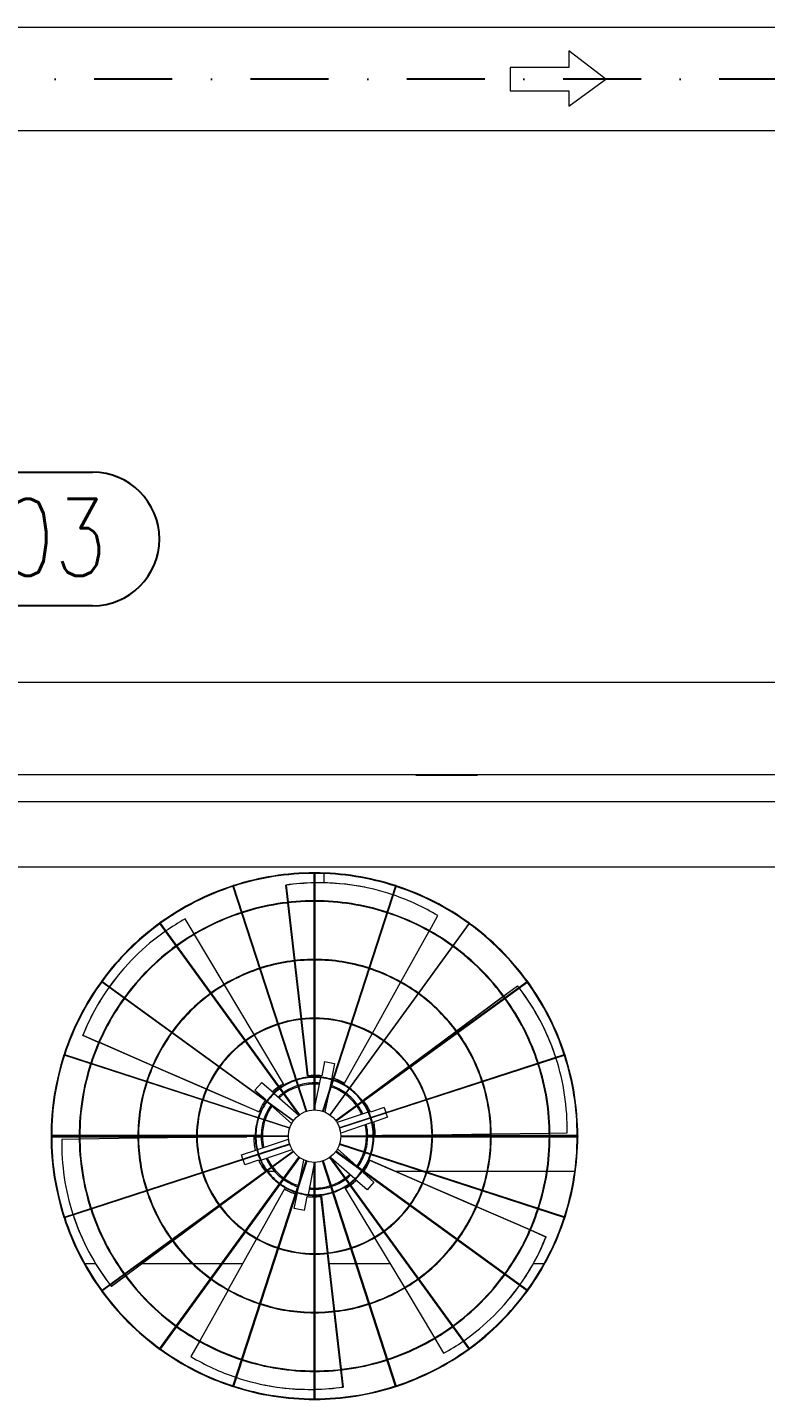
# Model space of a CAD drawing. Header units: millimetres. Extents: x -312439 to 477422, y -331570 to 212570.
# Drawn here: x 344714 to 345914, y 203168 to 205400 of the extents above; entities that cross this region are included whole.
import ezdxf

# ---------------------------------------------------------------- set-up
doc = ezdxf.new("R2010")
doc.units = ezdxf.units.MM
doc.linetypes.add('DASHDOT', pattern=[25.4, 12.7, -6.35, 0, -6.35])
doc.layers.add('ARCONDTEXTO', color=4, linetype='Continuous')
doc.layers.add("MS-110TR'S", color=3, linetype='Continuous', lineweight=5)
doc.styles.add('ROMANS', font='romans.shx', dxfattribs={"height": 187.5})

msp = doc.modelspace()

# ---------------------------------------------------------------- linework, layer by layer
at = {"color": 5, "linetype": 'Continuous', "lineweight": 0}
for p, q in [((346775.123, 205399.697, 0), (342374.347, 205399.697, 0)), ((346775.123, 205231.397, 0), (342374.347, 205231.397, 0))]:
    msp.add_line(p, q, dxfattribs=at)
at = {"color": 1, "linetype": 'Continuous', "lineweight": 0}
for p, q in [((345594.086, 205361.847, 0), (345594.086, 205334.725, 0)), ((345654.164, 205315.547, 0), (345594.086, 205361.847, 0)), ((345498.766, 205334.725, 0), (345498.766, 205296.37, 0)), ((345594.086, 205334.725, 0), (345498.766, 205334.725, 0)), ((345498.766, 205296.37, 0), (345594.086, 205296.37, 0)), ((345594.086, 205271.693, 0), (345654.164, 205315.547, 0)), ((345594.086, 205296.37, 0), (345594.086, 205271.693, 0))]:
    msp.add_line(p, q, dxfattribs=at)
at = {"color": 6, "linetype": 'DASHDOT', "ltscale": 10}
msp.add_line((351301.752, 205315.547, 0), (342374.347, 205315.547, 0), dxfattribs=at)
at = {"color": 7, "linetype": 'Continuous', "lineweight": 0}
msp.add_line((342206.047, 204334.812, 0), (351809.752, 204334.812, 0), dxfattribs=at)
at = {"color": 1, "elevation": 0}
for points in [[(344394.757, 204676.46), (344819.641, 204676.46)], [(344819.641, 204459.054), (344394.757, 204459.054)]]:
    msp.add_lwpolyline(points, dxfattribs=at)
at = {"color": 1}
msp.add_arc((344819.641, 204567.757, 0), 108.703, 270, 90, dxfattribs=at)
at = {"layer": "MS-110TR'S", "color": 3, "linetype": 'Continuous', "lineweight": 0}
for p, q in [((342257.014, 204184.812, 0), (351659.752, 204184.812, 0)), ((345345.338, 204184.812, 0), (345345.338, 204183.812, 0)), ((345345.338, 204183.812, 0), (345445.338, 204183.812, 0)), ((345445.338, 204183.812, 0), (345445.338, 204184.812, 0)), ((342258.014, 204140.812, 0), (346957.383, 204140.812, 0)), ((342257.014, 204034.812, 0), (346957.383, 204034.812, 0)), ((345179.427, 204024.049, 0), (345179.427, 204008.772, 0)), ((345180.177, 203639.548, 0), (345180.177, 204024.8, 0)), ((345181.177, 204024.8, 0), (345181.177, 203639.548, 0)), ((345181.427, 204008.81, 0), (345181.427, 204024.049, 0)), ((345195.623, 204023.779, 0), (345195.623, 204008.781, 0)), ((345167.02, 203637.306, 0), (345047.97, 204003.702, 0)), ((345167.971, 203637.615, 0), (345048.921, 204004.011, 0)), ((345133.747, 204004.987, 0), (345134.341, 204004.868, 0)), ((345136.939, 203977.083, 0), (345133.747, 204004.987, 0)), ((345134.341, 204004.868, 0), (345137.512, 203977.148, 0)), ((345312.432, 204004.011, 0), (345193.382, 203637.615, 0)), ((345313.383, 204003.702, 0), (345194.333, 203637.306, 0)), ((345262.078, 204001.437, 0), (345261.484, 204001.556, 0)), ((345147.78, 203882.304, 0), (345137.052, 203976.089, 0)), ((345137.626, 203976.155, 0), (345148.353, 203882.37, 0)), ((345367.571, 203930.851, 0), (345381.281, 203955.404, 0)), ((344928.754, 203942.783, 0), (345155.199, 203631.107, 0)), ((344929.563, 203943.371, 0), (345156.009, 203631.695, 0)), ((344984.91, 203925.729, 0), (344970.374, 203950.093, 0)), ((345431.79, 203943.371, 0), (345205.344, 203631.695, 0)), ((345206.154, 203631.107, 0), (345432.599, 203942.783, 0)), ((345033.787, 203843.804, 0), (344985.422, 203924.87, 0)), ((345321.061, 203847.56, 0), (345367.083, 203929.978, 0)), ((344870.906, 203869.877, 0), (344870.506, 203869.422, 0)), ((345158.621, 203787.526, 0), (345147.894, 203881.311, 0)), ((345148.467, 203881.376, 0), (345159.194, 203787.591, 0)), ((345145.873, 203621.56, 0), (344834.198, 203848.005, 0)), ((344834.786, 203848.814, 0), (345146.461, 203622.369, 0)), ((345214.892, 203622.369, 0), (345526.567, 203848.814, 0)), ((345215.48, 203621.56, 0), (345527.155, 203848.005, 0)), ((345274.551, 203764.269, 0), (345320.573, 203846.687, 0)), ((345082.664, 203761.88, 0), (345034.299, 203842.946, 0)), ((345411.462, 203768.007, 0), (345487.318, 203824.19, 0)), ((345487.661, 203823.727, 0), (345411.805, 203767.544, 0)), ((345488.122, 203824.785, 0), (345510.507, 203841.365, 0)), ((345510.701, 203840.791, 0), (345488.465, 203824.322, 0)), ((345510.507, 203841.365, 0), (345510.701, 203840.791, 0)), ((345169.225, 203694.82, 0), (345158.735, 203786.532, 0)), ((345159.308, 203786.597, 0), (345169.819, 203694.701, 0)), ((344803.666, 203760.514, 0), (344804.066, 203760.969, 0)), ((344829.612, 203749.246, 0), (344803.666, 203760.514, 0)), ((344804.066, 203760.969, 0), (344829.842, 203749.775, 0)), ((345130.326, 203681.993, 0), (345083.176, 203761.021, 0)), ((345229.076, 203682.831, 0), (345274.064, 203763.396, 0)), ((345334.802, 203711.229, 0), (345410.658, 203767.412, 0)), ((345411.001, 203766.949, 0), (345335.145, 203710.766, 0)), ((344917.113, 203711.245, 0), (344830.529, 203748.848, 0)), ((344830.759, 203749.377, 0), (344917.343, 203711.774, 0)), ((345139.954, 203609.598, 0), (344773.557, 203728.647, 0)), ((344773.866, 203729.598, 0), (345140.263, 203610.549, 0)), ((345004.615, 203673.245, 0), (344918.03, 203710.847, 0)), ((344918.261, 203711.376, 0), (345004.845, 203673.774, 0)), ((345196.769, 203718.096, 0), (345192.171, 203695.141, 0)), ((345196.769, 203718.096, 0), (345213.248, 203714.795, 0)), ((345213.248, 203714.795, 0), (345208.162, 203689.404, 0)), ((345587.487, 203729.598, 0), (345221.09, 203610.549, 0)), ((345587.796, 203728.647, 0), (345221.399, 203609.598, 0)), ((345259.634, 203655.557, 0), (345333.998, 203710.634, 0)), ((345334.341, 203710.17, 0), (345262.263, 203656.786, 0)), ((345571.599, 203728.452, 0), (345571.405, 203729.026, 0)), ((345169.225, 203694.82, 0), (345169.819, 203694.701, 0)), ((345179.427, 203695.569, 0), (345179.427, 203693.392, 0)), ((345179.427, 203692.392, 0), (345179.427, 203683.465, 0)), ((345190.256, 203691.919, 0), (345181.177, 203646.589, 0)), ((345181.427, 203693.398, 0), (345181.427, 203695.621, 0)), ((345181.427, 203683.465, 0), (345181.427, 203692.398, 0)), ((345190.926, 203695.262, 0), (345190.454, 203692.904, 0)), ((345207.965, 203688.419, 0), (345204.87, 203672.971, 0)), ((345090.018, 203636.155, 0), (345005.532, 203672.846, 0)), ((345005.762, 203673.375, 0), (345090.418, 203636.61, 0)), ((345083.632, 203671.647, 0), (345094.73, 203684.268, 0)), ((345083.632, 203671.647, 0), (345101.213, 203656.187, 0)), ((345094.73, 203684.268, 0), (345114.36, 203667.006, 0)), ((345115.114, 203666.343, 0), (345155.191, 203631.101, 0)), ((345129.925, 203681.538, 0), (345130.326, 203681.993, 0)), ((345179.427, 203683.465, 0), (345180.177, 203683.465, 0)), ((345181.177, 203683.465, 0), (345181.427, 203683.465, 0)), ((345228.482, 203682.95, 0), (345229.076, 203682.831, 0)), ((345104.632, 203651.523, 0), (345143.325, 203617.499, 0)), ((345203.18, 203664.534, 0), (345197.485, 203636.1, 0)), ((345259.634, 203655.557, 0), (345259.818, 203655.01, 0)), ((345293.563, 203643.341, 0), (345271.384, 203635.846, 0)), ((345293.563, 203643.341, 0), (345296.379, 203635.012, 0)), ((345090.018, 203636.155, 0), (345090.418, 203636.61, 0)), ((345180.177, 203641.597, 0), (345179.765, 203639.541, 0)), ((345267.83, 203635.958, 0), (345217.243, 203618.861, 0)), ((345270.867, 203636.984, 0), (345268.782, 203636.279, 0)), ((345298.944, 203627.419, 0), (345274.575, 203619.184, 0)), ((345296.699, 203634.064, 0), (345298.944, 203627.419, 0)), ((345273.624, 203618.862, 0), (345223.055, 203601.772, 0)), ((345278.983, 203598.304, 0), (345279.177, 203597.73, 0)), ((345279.177, 203597.73, 0), (345371.569, 203599.054, 0)), ((345372.569, 203599.068, 0), (345466.956, 203600.421, 0)), ((345467.956, 203600.435, 0), (345562.343, 203601.787, 0)), ((345563.343, 203601.802, 0), (345591.334, 203602.203, 0)), ((344752.769, 203597.392, 0), (345138.021, 203597.392, 0)), ((345138.021, 203596.392, 0), (344752.769, 203596.392, 0)), ((344797.979, 203597.892, 0), (344753.27, 203597.892, 0)), ((344753.27, 203595.892, 0), (344797.979, 203595.892, 0)), ((344798.01, 203591.99, 0), (344769.519, 203591.582, 0)), ((344773.557, 203465.137, 0), (345139.954, 203584.186, 0)), ((345140.263, 203583.235, 0), (344773.866, 203464.186, 0)), ((344893.377, 203597.892, 0), (344798.979, 203597.892, 0)), ((344798.979, 203595.892, 0), (344893.377, 203595.892, 0)), ((344893.397, 203593.356, 0), (344799.009, 203592.004, 0)), ((344988.774, 203597.892, 0), (344894.377, 203597.892, 0)), ((344894.377, 203595.892, 0), (344988.774, 203595.892, 0)), ((344988.784, 203594.723, 0), (344894.396, 203593.371, 0)), ((345084.173, 203597.892, 0), (344989.774, 203597.892, 0)), ((344989.774, 203595.892, 0), (345070.369, 203595.892, 0)), ((345081.676, 203596.054, 0), (344989.784, 203594.737, 0)), ((345081.87, 203595.48, 0), (345081.676, 203596.054, 0)), ((345081.731, 203595.892, 0), (345084.173, 203595.892, 0)), ((345093.854, 203597.892, 0), (345085.173, 203597.892, 0)), ((345085.173, 203595.892, 0), (345093.854, 203595.892, 0)), ((345087.692, 203575.079, 0), (345138.279, 203592.175, 0)), ((345093.854, 203597.392, 0), (345093.854, 203597.892, 0)), ((345093.854, 203595.892, 0), (345093.854, 203596.392, 0)), ((345253.843, 203544.351, 0), (345217.864, 203575.99, 0)), ((345587.487, 203464.186, 0), (345221.09, 203583.235, 0)), ((345587.796, 203465.137, 0), (345221.399, 203584.186, 0)), ((345223.332, 203597.392, 0), (345608.584, 203597.392, 0)), ((345223.332, 203596.392, 0), (345608.584, 203596.392, 0)), ((345276.18, 203597.892, 0), (345266.999, 203597.892, 0)), ((345266.999, 203597.892, 0), (345266.999, 203597.392, 0)), ((345266.999, 203596.392, 0), (345266.999, 203595.892, 0)), ((345266.999, 203595.892, 0), (345276.18, 203595.892, 0)), ((345279.122, 203597.892, 0), (345277.18, 203597.892, 0)), ((345277.18, 203595.892, 0), (345371.579, 203595.892, 0)), ((345371.579, 203597.892, 0), (345290.484, 203597.892, 0)), ((345466.976, 203597.892, 0), (345372.579, 203597.892, 0)), ((345372.579, 203595.892, 0), (345466.976, 203595.892, 0)), ((345562.374, 203597.892, 0), (345467.976, 203597.892, 0)), ((345467.976, 203595.892, 0), (345562.374, 203595.892, 0)), ((345607.583, 203597.892, 0), (345563.374, 203597.892, 0)), ((345563.374, 203595.892, 0), (345607.583, 203595.892, 0)), ((344834.198, 203345.779, 0), (345145.873, 203572.224, 0)), ((345146.461, 203571.415, 0), (344834.786, 203344.97, 0)), ((344928.754, 203251.001, 0), (345155.199, 203562.677, 0)), ((345156.009, 203562.089, 0), (344929.563, 203250.413, 0)), ((345047.97, 203190.082, 0), (345167.02, 203556.478, 0)), ((345167.971, 203556.169, 0), (345048.921, 203189.773, 0)), ((345061.909, 203566.365, 0), (345086.741, 203574.757, 0)), ((345064.204, 203559.573, 0), (345061.909, 203566.365, 0)), ((345067.29, 203550.443, 0), (345064.524, 203558.626, 0)), ((345089.469, 203557.938, 0), (345067.29, 203550.443, 0)), ((345089.986, 203556.8, 0), (345092.506, 203557.652, 0)), ((345093.457, 203557.973, 0), (345144.026, 203575.063, 0)), ((345156.869, 203525.238, 0), (345163.408, 203557.885, 0)), ((345180.177, 203168.984, 0), (345180.177, 203554.236, 0)), ((345181.177, 203554.236, 0), (345181.177, 203168.984, 0)), ((345312.432, 203189.773, 0), (345193.382, 203556.169, 0)), ((345194.333, 203556.478, 0), (345313.383, 203190.082, 0)), ((345431.79, 203250.413, 0), (345205.344, 203562.089, 0)), ((345206.154, 203562.677, 0), (345432.599, 203251.001, 0)), ((345245.997, 203527.214, 0), (345207.011, 203561.496, 0)), ((345526.567, 203344.97, 0), (345214.892, 203571.415, 0)), ((345527.155, 203345.779, 0), (345215.48, 203572.224, 0)), ((345270.835, 203557.629, 0), (345270.435, 203557.174, 0)), ((345355.511, 203520.226, 0), (345270.435, 203557.174, 0)), ((345270.835, 203557.629, 0), (345355.742, 203520.755, 0)), ((345101.219, 203538.227, 0), (345027.178, 203483.389, 0)), ((345100.746, 203539.437, 0), (345100.53, 203539.437, 0)), ((345101.219, 203538.227, 0), (345101.133, 203538.482, 0)), ((345103.134, 203539.437, 0), (345102.447, 203539.437, 0)), ((345115.66, 203539.437, 0), (345104.382, 203539.437, 0)), ((345170.607, 203501.916, 0), (345180.177, 203549.691, 0)), ((345259.64, 203537.597, 0), (345277.221, 203522.137, 0)), ((345260.941, 203539.437, 0), (345260.607, 203539.437, 0)), ((345355.887, 203539.437, 0), (345312.724, 203539.437, 0)), ((345362.731, 203539.437, 0), (345359.123, 203539.437, 0)), ((345461.154, 203539.437, 0), (345363.779, 203539.437, 0)), ((345558.026, 203539.437, 0), (345462.175, 203539.437, 0)), ((345603.703, 203539.437, 0), (345559.037, 203539.437, 0)), ((345026.836, 203483.853, 0), (345072.833, 203517.921, 0)), ((345131.777, 203510.953, 0), (345086.909, 203430.602, 0)), ((345132.371, 203510.834, 0), (345131.777, 203510.953, 0)), ((345152.917, 203505.507, 0), (345155.179, 203516.8, 0)), ((345180.177, 203510.32, 0), (345179.427, 203510.32, 0)), ((345179.427, 203510.32, 0), (345179.427, 203501.392, 0)), ((345181.427, 203510.32, 0), (345181.177, 203510.32, 0)), ((345181.427, 203501.387, 0), (345181.427, 203510.32, 0)), ((345230.928, 203512.246, 0), (345230.527, 203511.791, 0)), ((345230.527, 203511.791, 0), (345277.807, 203432.544, 0)), ((345266.123, 203509.516, 0), (345246.752, 203526.55, 0)), ((345277.221, 203522.137, 0), (345266.123, 203509.516, 0)), ((345443.013, 203482.226, 0), (345356.428, 203519.828, 0)), ((345356.659, 203520.357, 0), (345443.243, 203482.754, 0)), ((345147.605, 203478.989, 0), (345152.719, 203504.522, 0)), ((345164.084, 203475.688, 0), (345168.682, 203498.643, 0)), ((345169.927, 203498.522, 0), (345170.409, 203500.931, 0)), ((345179.427, 203500.392, 0), (345179.427, 203498.163, 0)), ((345181.427, 203498.215, 0), (345181.427, 203500.387, 0)), ((345201.551, 203407.132, 0), (345191.034, 203499.083, 0)), ((345191.628, 203498.964, 0), (345191.034, 203499.083, 0)), ((345191.628, 203498.964, 0), (345202.125, 203407.196, 0)), ((344789.254, 203465.332, 0), (344789.448, 203464.758, 0)), ((344950.175, 203427.075, 0), (345026.032, 203483.258, 0)), ((345026.374, 203482.794, 0), (344950.518, 203426.611, 0)), ((345164.084, 203475.688, 0), (345147.605, 203478.989, 0)), ((345530.514, 203444.225, 0), (345443.93, 203481.827, 0)), ((345444.16, 203482.356, 0), (345530.744, 203444.754, 0)), ((345556.787, 203432.815, 0), (345531.431, 203443.827, 0)), ((345531.662, 203444.355, 0), (345557.187, 203433.27, 0)), ((344873.515, 203370.297, 0), (344949.372, 203426.48, 0)), ((344949.714, 203426.016, 0), (344873.858, 203369.833, 0)), ((345086.421, 203429.729, 0), (345040.399, 203347.311, 0)), ((345278.32, 203431.685, 0), (345326.685, 203350.619, 0)), ((345557.187, 203433.27, 0), (345556.787, 203432.815, 0)), ((345212.393, 203312.352, 0), (345201.665, 203406.138, 0)), ((345202.238, 203406.202, 0), (345212.966, 203312.417, 0)), ((344824.623, 203389.437, 0), (344807.028, 203389.437, 0)), ((344981.919, 203389.437, 0), (344900.327, 203389.437, 0)), ((345029.334, 203389.437, 0), (344983.367, 203389.437, 0)), ((345063.922, 203389.437, 0), (345030.57, 203389.437, 0)), ((345247.557, 203389.437, 0), (345204.156, 203389.437, 0)), ((345303.525, 203389.437, 0), (345248.608, 203389.437, 0)), ((345553.825, 203389.437, 0), (345536.308, 203389.437, 0)), ((344850.152, 203352.993, 0), (344872.711, 203369.702, 0)), ((344850.346, 203352.419, 0), (344850.152, 203352.993, 0)), ((344873.054, 203369.238, 0), (344850.346, 203352.419, 0)), ((345039.911, 203346.438, 0), (344993.889, 203264.02, 0)), ((345327.197, 203349.76, 0), (345375.562, 203268.695, 0)), ((345223.234, 203217.574, 0), (345212.506, 203311.359, 0)), ((345213.08, 203311.423, 0), (345223.807, 203217.638, 0)), ((345489.947, 203323.907, 0), (345490.347, 203324.362, 0)), ((345376.074, 203267.836, 0), (345390.479, 203243.691, 0)), ((344993.401, 203263.147, 0), (344979.572, 203238.38, 0)), ((345226.512, 203188.916, 0), (345223.348, 203216.58, 0)), ((345223.921, 203216.645, 0), (345227.106, 203188.797, 0)), ((345098.775, 203192.347, 0), (345099.369, 203192.228, 0)), ((345179.427, 203184.974, 0), (345179.427, 203169.735, 0)), ((345181.427, 203169.735, 0), (345181.427, 203185.013, 0)), ((345227.106, 203188.797, 0), (345226.512, 203188.916, 0))]:
    msp.add_line(p, q, dxfattribs=at)
msp.add_circle((345180.677, 203596.892, 0), 42.659, dxfattribs=at)
for centre, radius, start, end in [((345180.427, 203596.892, 0), 428.158, 90.024494, 107.917544), ((345180.427, 203596.892, 0), 427.158, 90.033533, 107.901042), ((345180.677, 204024.8, 0), 0.5, 0, 180), ((345180.427, 203596.892, 0), 428.158, 72.030975, 89.908558), ((345180.427, 203596.892, 0), 427.158, 72.035174, 89.899401), ((345180.427, 203596.892, 0), 428.158, 108.018773, 125.932197), ((345180.427, 203596.892, 0), 427.158, 108.035174, 125.905805), ((345048.446, 204003.857, 0), 0.5, 18, 198), ((345312.907, 204003.857, 0), 0.5, 342, 162), ((345180.427, 203596.892, 0), 427.158, 54.039937, 71.901042), ((345180.427, 203596.892, 0), 428.158, 54.03841, 71.905364), ((345180.677, 203596.892, 0), 382.698, 90.074858, 107.925142), ((345180.677, 203596.892, 0), 381.698, 90.075054, 107.924946), ((345180.677, 203596.892, 0), 382.698, 72.074858, 89.925142), ((345180.677, 203596.892, 0), 381.698, 72.075054, 89.924946), ((345180.677, 203596.892, 0), 382.698, 108.074858, 125.925142), ((345180.677, 203596.892, 0), 381.698, 108.075054, 125.924946), ((345180.677, 203596.892, 0), 381.698, 54.075054, 71.924946), ((345180.677, 203596.892, 0), 382.698, 54.074858, 71.925142), ((345180.427, 203596.892, 0), 428.158, 126.013622, 143.951759), ((345180.427, 203596.892, 0), 427.158, 126.039937, 143.913223), ((344929.159, 203943.077, 0), 0.5, 36, 216), ((345432.194, 203943.077, 0), 0.5, 324, 144), ((345180.427, 203596.892, 0), 427.158, 36.047356, 53.905805), ((345180.427, 203596.892, 0), 428.158, 36.046941, 53.907446), ((345180.677, 203596.892, 0), 382.698, 126.074858, 143.925142), ((345180.677, 203596.892, 0), 381.698, 126.075054, 143.924946), ((345180.677, 203596.892, 0), 381.698, 36.075054, 53.924946), ((345180.677, 203596.892, 0), 382.698, 36.074858, 53.925142), ((345180.677, 203596.892, 0), 287.302, 108.099714, 125.900286), ((345180.677, 203596.892, 0), 286.302, 108.100062, 125.899938), ((345180.677, 203596.892, 0), 287.302, 90.099714, 107.900286), ((345180.677, 203596.892, 0), 286.302, 90.100062, 107.899938), ((345180.677, 203596.892, 0), 287.302, 72.099714, 89.900286), ((345180.677, 203596.892, 0), 286.302, 72.100062, 89.899938), ((345180.677, 203596.892, 0), 286.302, 54.100062, 71.899938), ((345180.677, 203596.892, 0), 287.302, 54.099714, 71.900286), ((345180.427, 203596.892, 0), 428.158, 144.008871, 161.974926), ((345180.427, 203596.892, 0), 427.158, 144.047356, 161.922571), ((344834.492, 203848.41, 0), 0.5, 54, 234), ((345180.427, 203596.892, 0), 427.158, 18.056704, 35.913223), ((345526.861, 203848.41, 0), 0.5, 306, 126), ((345180.427, 203596.892, 0), 428.158, 18.056552, 35.913726), ((345180.677, 203596.892, 0), 382.698, 144.074858, 161.925142), ((345180.677, 203596.892, 0), 287.302, 126.099714, 143.900286), ((345180.677, 203596.892, 0), 286.302, 126.100062, 143.899938), ((345180.677, 203596.892, 0), 286.302, 36.100062, 53.899938), ((345180.677, 203596.892, 0), 287.302, 36.099714, 53.900286), ((345180.677, 203596.892, 0), 382.698, 18.074858, 35.925142), ((345180.677, 203596.892, 0), 381.698, 144.075054, 161.924946), ((345180.677, 203596.892, 0), 381.698, 18.075054, 35.924946), ((345180.677, 203596.892, 0), 191.905, 108.149282, 125.850718), ((345180.677, 203596.892, 0), 190.905, 108.150064, 125.849936), ((345180.677, 203596.892, 0), 191.905, 90.149282, 107.850718), ((345180.677, 203596.892, 0), 190.905, 90.150064, 107.849936), ((345180.677, 203596.892, 0), 191.905, 72.149282, 89.850718), ((345180.677, 203596.892, 0), 190.905, 72.150064, 89.849936), ((345180.677, 203596.892, 0), 190.905, 54.150064, 71.849936), ((345180.677, 203596.892, 0), 191.905, 54.149282, 71.850718), ((345180.677, 203596.892, 0), 287.302, 144.099714, 161.900286), ((345180.677, 203596.892, 0), 286.302, 144.100062, 161.899938), ((345180.677, 203596.892, 0), 286.302, 18.100062, 35.899938), ((345180.677, 203596.892, 0), 287.302, 18.099714, 35.900286), ((345180.677, 203596.892, 0), 191.905, 126.149282, 143.850718), ((345180.677, 203596.892, 0), 190.905, 126.150064, 143.849936), ((345180.677, 203596.892, 0), 190.905, 36.150064, 53.849936), ((345180.677, 203596.892, 0), 191.905, 36.149282, 53.850718), ((345180.427, 203596.892, 0), 428.158, 162.004374, 197.995626), ((345180.427, 203596.892, 0), 427.158, 162.056704, 179.932934), ((344773.712, 203729.123, 0), 0.5, 72, 252), ((345180.677, 203596.892, 0), 382.698, 162.074858, 179.925142), ((345180.677, 203596.892, 0), 381.698, 162.075054, 179.924946), ((345180.677, 203596.892, 0), 381.698, 0.075054, 17.924946), ((345180.677, 203596.892, 0), 382.698, 0.074858, 17.925142), ((345180.427, 203596.892, 0), 427.158, 0.067066, 17.922571), ((345587.641, 203729.123, 0), 0.5, 288, 108), ((345180.427, 203596.892, 0), 428.158, 0.06691, 17.922771), ((345180.677, 203596.892, 0), 191.905, 144.149282, 161.850718), ((345180.677, 203596.892, 0), 190.905, 144.150064, 161.849936), ((345180.677, 203596.892, 0), 96.508, 108.296845, 125.703155), ((345180.677, 203596.892, 0), 95.508, 108.299953, 125.700047), ((345180.677, 203596.892, 0), 96.508, 90.296845, 107.703155), ((345180.677, 203596.892, 0), 95.508, 90.299953, 107.700047), ((345180.677, 203596.892, 0), 96.508, 72.296845, 89.703155), ((345180.677, 203596.892, 0), 95.508, 72.299953, 89.700047), ((345180.677, 203596.892, 0), 95.508, 54.299953, 71.700047), ((345180.677, 203596.892, 0), 96.508, 54.296845, 71.703155), ((345180.677, 203596.892, 0), 190.905, 18.150064, 35.849936), ((345180.677, 203596.892, 0), 191.905, 18.149282, 35.850718), ((345180.677, 203596.892, 0), 287.302, 162.099714, 179.900286), ((345180.677, 203596.892, 0), 286.302, 162.100062, 179.899938), ((345180.677, 203596.892, 0), 96.508, 126.296845, 143.703155), ((345180.677, 203596.892, 0), 95.508, 126.299953, 143.700047), ((345180.427, 203596.892, 0), 86.578, 126.197043, 132.689414), ((345180.427, 203596.892, 0), 84.578, 126.201702, 132.547384), ((345180.427, 203596.892, 0), 86.578, 108.173543, 125.535257), ((345180.427, 203596.892, 0), 84.578, 108.177647, 125.524267), ((345180.427, 203596.892, 0), 86.578, 90.165445, 107.511756), ((345180.427, 203596.892, 0), 84.578, 90.169358, 107.500211), ((345180.427, 203596.892, 0), 86.578, 84.656808, 89.503658), ((345180.427, 203596.892, 0), 84.578, 84.798838, 89.491921), ((345180.427, 203596.892, 0), 84.578, 72.177647, 72.547384), ((345180.427, 203596.892, 0), 86.578, 72.173543, 72.689414), ((345180.427, 203596.892, 0), 84.578, 54.201702, 71.500211), ((345180.427, 203596.892, 0), 86.578, 54.197043, 71.511756), ((345180.427, 203596.892, 0), 86.578, 36.233645, 53.535257), ((345180.677, 203596.892, 0), 95.508, 36.299953, 53.700047), ((345180.677, 203596.892, 0), 96.508, 36.296845, 53.703155), ((345180.677, 203596.892, 0), 286.302, 0.100062, 17.899938), ((345180.677, 203596.892, 0), 287.302, 0.099714, 17.900286), ((345180.677, 203596.892, 0), 191.905, 162.149282, 179.850718), ((345180.677, 203596.892, 0), 190.905, 162.150064, 179.849936), ((345180.677, 203596.892, 0), 96.508, 144.296845, 161.703155), ((345180.677, 203596.892, 0), 95.508, 144.299953, 161.700047), ((345180.427, 203596.892, 0), 86.578, 144.656808, 161.617982), ((345180.427, 203596.892, 0), 84.578, 144.798838, 161.608948), ((345180.427, 203596.892, 0), 84.578, 36.23917, 53.524267), ((345180.427, 203596.892, 0), 84.578, 24.798838, 35.561735), ((345180.427, 203596.892, 0), 86.578, 24.656808, 35.57186), ((345180.677, 203596.892, 0), 95.508, 18.299953, 35.700047), ((345180.677, 203596.892, 0), 96.508, 18.296845, 35.703155), ((345180.677, 203596.892, 0), 190.905, 0.150064, 17.849936), ((345180.677, 203596.892, 0), 191.905, 0.149282, 17.850718), ((345180.677, 203596.892, 0), 96.508, 162.296845, 179.703155), ((345180.677, 203596.892, 0), 95.508, 162.299953, 179.700047), ((345180.427, 203596.892, 0), 86.578, 162.279766, 179.669108), ((345180.427, 203596.892, 0), 84.578, 162.286382, 179.661283), ((345180.677, 203596.892, 0), 95.508, 0.299953, 17.700047), ((345180.677, 203596.892, 0), 96.508, 0.296845, 17.703155), ((345180.427, 203596.892, 0), 84.578, 0.338717, 12.547384), ((345180.427, 203596.892, 0), 86.578, 0.330892, 12.689414), ((344752.769, 203596.892, 0), 0.5, 90, 270), ((345180.427, 203596.892, 0), 427.158, 180.067066, 197.943296), ((345180.677, 203596.892, 0), 382.698, 180.074858, 197.925142), ((345180.677, 203596.892, 0), 381.698, 180.075054, 197.924946), ((345180.677, 203596.892, 0), 287.302, 180.099714, 197.900286), ((345180.677, 203596.892, 0), 286.302, 180.100062, 197.899938), ((345180.677, 203596.892, 0), 191.905, 180.149282, 197.850718), ((345180.677, 203596.892, 0), 190.905, 180.150064, 197.849936), ((345180.677, 203596.892, 0), 96.508, 180.296845, 197.703155), ((345180.677, 203596.892, 0), 95.508, 180.299953, 197.700047), ((345180.427, 203596.892, 0), 86.578, 180.330892, 192.689414), ((345180.427, 203596.892, 0), 84.578, 180.338717, 192.547384), ((345180.427, 203596.892, 0), 84.578, 342.391052, 359.661283), ((345180.427, 203596.892, 0), 86.578, 342.382018, 359.669108), ((345180.677, 203596.892, 0), 95.508, 342.299953, 359.700047), ((345180.677, 203596.892, 0), 96.508, 342.296845, 359.703155), ((345180.677, 203596.892, 0), 190.905, 342.150064, 359.849936), ((345180.677, 203596.892, 0), 191.905, 342.149282, 359.850718), ((345180.677, 203596.892, 0), 286.302, 342.100062, 359.899938), ((345180.677, 203596.892, 0), 287.302, 342.099714, 359.900286), ((345180.677, 203596.892, 0), 381.698, 342.075054, 359.924946), ((345180.677, 203596.892, 0), 382.698, 342.074858, 359.925142), ((345180.427, 203596.892, 0), 427.158, 342.077429, 359.932934), ((345180.427, 203596.892, 0), 428.158, 342.077229, 359.93309), ((345608.584, 203596.892, 0), 0.5, 270, 90), ((345180.677, 203596.892, 0), 96.508, 198.296845, 215.703155), ((345180.677, 203596.892, 0), 95.508, 198.299953, 215.700047), ((345180.427, 203596.892, 0), 86.578, 204.656808, 215.766355), ((345180.427, 203596.892, 0), 84.578, 204.798838, 215.76083), ((345180.427, 203596.892, 0), 84.578, 324.798838, 341.713618), ((345180.427, 203596.892, 0), 86.578, 324.656808, 341.720234), ((345180.677, 203596.892, 0), 95.508, 324.299953, 341.700047), ((345180.677, 203596.892, 0), 96.508, 324.296845, 341.703155), ((345180.677, 203596.892, 0), 191.905, 198.149282, 215.850718), ((345180.677, 203596.892, 0), 190.905, 198.150064, 215.849936), ((345180.677, 203596.892, 0), 96.508, 216.296845, 233.703155), ((345180.677, 203596.892, 0), 95.508, 216.299953, 233.700047), ((345180.427, 203596.892, 0), 86.578, 216.42814, 233.802957), ((345180.427, 203596.892, 0), 84.578, 216.438265, 233.798298), ((345180.427, 203596.892, 0), 84.578, 306.475733, 312.547384), ((345180.427, 203596.892, 0), 86.578, 306.464743, 312.689414), ((345180.677, 203596.892, 0), 95.508, 306.299953, 323.700047), ((345180.677, 203596.892, 0), 96.508, 306.296845, 323.703155), ((345180.677, 203596.892, 0), 190.905, 324.150064, 341.849936), ((345180.677, 203596.892, 0), 191.905, 324.149282, 341.850718), ((345180.677, 203596.892, 0), 96.508, 234.296845, 251.703155), ((345180.677, 203596.892, 0), 95.508, 234.299953, 251.700047), ((345180.427, 203596.892, 0), 86.578, 234.464743, 251.826457), ((345180.427, 203596.892, 0), 84.578, 234.475733, 251.822353), ((345180.427, 203596.892, 0), 86.578, 252.488244, 252.689414), ((345180.427, 203596.892, 0), 84.578, 252.499789, 252.547384), ((345180.427, 203596.892, 0), 86.578, 264.656808, 269.834555), ((345180.427, 203596.892, 0), 84.578, 264.798838, 269.830642), ((345180.427, 203596.892, 0), 84.578, 270.508079, 287.822353), ((345180.427, 203596.892, 0), 86.578, 270.496342, 287.826457), ((345180.427, 203596.892, 0), 84.578, 288.499789, 305.798298), ((345180.427, 203596.892, 0), 86.578, 288.488244, 305.802957), ((345180.677, 203596.892, 0), 95.508, 288.299953, 305.700047), ((345180.677, 203596.892, 0), 96.508, 288.296845, 305.703155), ((345180.677, 203596.892, 0), 287.302, 198.099714, 215.900286), ((345180.677, 203596.892, 0), 286.302, 198.100062, 215.899938), ((345180.677, 203596.892, 0), 96.508, 252.296845, 269.703155), ((345180.677, 203596.892, 0), 95.508, 252.299953, 269.700047), ((345180.677, 203596.892, 0), 95.508, 270.299953, 287.700047), ((345180.677, 203596.892, 0), 96.508, 270.296845, 287.703155), ((345180.677, 203596.892, 0), 286.302, 324.100062, 341.899938), ((345180.677, 203596.892, 0), 287.302, 324.099714, 341.900286), ((344773.712, 203464.661, 0), 0.5, 108, 288), ((345180.427, 203596.892, 0), 428.158, 198.025074, 215.991129), ((345180.427, 203596.892, 0), 427.158, 198.077429, 215.952644), ((345180.677, 203596.892, 0), 382.698, 198.074858, 215.925142), ((345180.677, 203596.892, 0), 381.698, 198.075054, 215.924946), ((345180.677, 203596.892, 0), 191.905, 216.149282, 233.850718), ((345180.677, 203596.892, 0), 190.905, 216.150064, 233.849936), ((345180.677, 203596.892, 0), 190.905, 306.150064, 323.849936), ((345180.677, 203596.892, 0), 191.905, 306.149282, 323.850718), ((345180.677, 203596.892, 0), 381.698, 324.075054, 341.924946), ((345180.677, 203596.892, 0), 382.698, 324.074858, 341.925142), ((345180.427, 203596.892, 0), 427.158, 324.086777, 341.943296), ((345587.641, 203464.661, 0), 0.5, 252, 72), ((345180.677, 203596.892, 0), 190.905, 234.150064, 251.849936), ((345180.677, 203596.892, 0), 190.905, 288.150064, 305.849936), ((345180.427, 203596.892, 0), 428.158, 324.086274, 341.943448), ((345180.677, 203596.892, 0), 287.302, 216.099714, 233.900286), ((345180.677, 203596.892, 0), 286.302, 216.100062, 233.899938), ((345180.677, 203596.892, 0), 191.905, 234.149282, 251.850718), ((345180.677, 203596.892, 0), 191.905, 288.149282, 305.850718), ((345180.677, 203596.892, 0), 286.302, 306.100062, 323.899938), ((345180.677, 203596.892, 0), 287.302, 306.099714, 323.900286), ((345180.677, 203596.892, 0), 191.905, 252.149282, 269.850718), ((345180.677, 203596.892, 0), 190.905, 252.150064, 269.849936), ((345180.677, 203596.892, 0), 190.905, 270.150064, 287.849936), ((345180.677, 203596.892, 0), 191.905, 270.149282, 287.850718), ((345180.677, 203596.892, 0), 382.698, 216.074858, 233.925142), ((345180.677, 203596.892, 0), 381.698, 216.075054, 233.924946), ((345180.677, 203596.892, 0), 287.302, 234.099714, 251.900286), ((345180.677, 203596.892, 0), 286.302, 234.100062, 251.899938), ((345180.677, 203596.892, 0), 286.302, 288.100062, 305.899938), ((345180.677, 203596.892, 0), 287.302, 288.099714, 305.900286), ((345180.677, 203596.892, 0), 381.698, 306.075054, 323.924946), ((345180.677, 203596.892, 0), 382.698, 306.074858, 323.925142), ((344834.492, 203345.374, 0), 0.5, 126, 306), ((345180.427, 203596.892, 0), 428.158, 216.048241, 233.986378), ((345180.427, 203596.892, 0), 427.158, 216.086777, 233.960063), ((345180.427, 203596.892, 0), 427.158, 306.094195, 323.952644), ((345180.427, 203596.892, 0), 428.158, 306.092554, 323.953059), ((345526.861, 203345.374, 0), 0.5, 234, 54), ((345180.677, 203596.892, 0), 287.302, 252.099714, 269.900286), ((345180.677, 203596.892, 0), 286.302, 252.100062, 269.899938), ((345180.677, 203596.892, 0), 286.302, 270.100062, 287.899938), ((345180.677, 203596.892, 0), 287.302, 270.099714, 287.900286), ((345180.677, 203596.892, 0), 382.698, 234.074858, 251.925142), ((345180.677, 203596.892, 0), 381.698, 234.075054, 251.924946), ((345180.677, 203596.892, 0), 381.698, 288.075054, 305.924946), ((345180.677, 203596.892, 0), 382.698, 288.074858, 305.925142), ((344929.159, 203250.707, 0), 0.5, 144, 324), ((345180.427, 203596.892, 0), 428.158, 234.067803, 251.981227), ((345180.427, 203596.892, 0), 427.158, 234.094195, 251.964826), ((345180.427, 203596.892, 0), 427.158, 288.098958, 305.960063), ((345180.427, 203596.892, 0), 428.158, 288.094636, 305.96159), ((345432.194, 203250.707, 0), 0.5, 216, 36), ((345180.677, 203596.892, 0), 382.698, 252.074858, 269.925142), ((345180.677, 203596.892, 0), 381.698, 252.075054, 269.924946), ((345180.677, 203596.892, 0), 381.698, 270.075054, 287.924946), ((345180.677, 203596.892, 0), 382.698, 270.074858, 287.925142), ((345048.446, 203189.928, 0), 0.5, 162, 342), ((345180.427, 203596.892, 0), 428.158, 252.082456, 269.975506), ((345180.427, 203596.892, 0), 427.158, 252.098958, 269.966467), ((345180.427, 203596.892, 0), 428.158, 270.091442, 287.969025), ((345180.427, 203596.892, 0), 427.158, 270.100599, 287.964826), ((345312.907, 203189.928, 0), 0.5, 198, 18), ((345180.677, 203168.984, 0), 0.5, 180, 0)]:
    msp.add_arc(centre, radius, start, end, dxfattribs=at)
for centre, major_axis, start_param, end_param in [((345180.427, 203596.892, 0), (81.057, 404.664), 0.2078073, 0.32590727), ((345181.021, 203596.773, 0), (81.057, 404.664), 0.20931516, 0.32590727), ((345181.021, 203596.773, 0), (81.057, 404.664), 6.16322366, 6.48996283), ((345180.427, 203596.892, 0), (81.057, 404.664), 0, 0.20526967), ((345181.021, 203596.773, 0), (81.057, 404.664), 5.95727804, 6.16068281), ((345180.827, 203597.347, 0), (-309.921, 272.53), 5.95727804, 6.05118317), ((345180.827, 203597.347, 0), (-309.921, 272.53), 6.05371958, 6.38060415), ((345180.427, 203596.892, 0), (-309.921, 272.53), 0, 0.09588536), ((345180.427, 203596.892, 0), (-309.921, 272.53), 0.09842683, 0.32590727), ((345180.827, 203597.347, 0), (-309.921, 272.53), 0.09996031, 0.32590727), ((345180.427, 203596.892, 0), (390.978, 132.134), 0.3172674, 0.32590727), ((345180.621, 203596.318, 0), (390.978, 132.134), 0.31873174, 0.32590727), ((345180.621, 203596.318, 0), (390.978, 132.134), 6.27347339, 6.59938579), ((345180.427, 203596.892, 0), (390.978, 132.134), 0, 0.31473615), ((345180.621, 203596.318, 0), (390.978, 132.134), 5.95727804, 6.27093083), ((345181.021, 203596.773, 0), (19.451, 97.105), 0.21610048, 0.32590727), ((345181.021, 203596.773, 0), (19.451, 97.105), 0.08898637, 0.20552527), ((345180.427, 203596.892, 0), (19.451, 97.105), 6.16380472, 6.18740867), ((345181.021, 203596.773, 0), (19.451, 97.105), 6.17017799, 6.19385728), ((345180.427, 203596.892, 0), (19.451, 97.105), 5.95727804, 6.15321616), ((345181.021, 203596.773, 0), (19.451, 97.105), 5.95727804, 6.15958939), ((345180.827, 203597.347, 0), (-74.37, 65.397), 6.06086145, 6.19385728), ((345180.427, 203596.892, 0), (-74.37, 65.397), 6.05461193, 6.18740867), ((345180.827, 203597.347, 0), (-74.37, 65.397), 5.95727804, 6.0502913), ((345180.427, 203596.892, 0), (-74.37, 65.397), 5.95727804, 6.04404185), ((345180.827, 203597.347, 0), (-74.37, 65.397), 0.10765943, 0.32590727), ((345180.827, 203597.347, 0), (-74.37, 65.397), 0.08898637, 0.09706817), ((345180.621, 203596.318, 0), (93.82, 31.707), 0.08898637, 0.31565174), ((345180.427, 203596.892, 0), (93.82, 31.707), 5.95727804, 6.18740867), ((345180.621, 203596.318, 0), (93.82, 31.707), 5.95727804, 6.19385728), ((345180.232, 203597.466, 0), (-390.978, -132.134), 5.95727804, 6.27132368), ((345180.232, 203597.466, 0), (-93.82, -31.707), 5.95727804, 6.19385728), ((345180.427, 203596.892, 0), (-93.82, -31.707), 5.95727804, 6.18740867), ((345180.232, 203597.466, 0), (-93.82, -31.707), 0.08898637, 0.31875187), ((345180.026, 203596.437, 0), (74.37, -65.397), 0.11077229, 0.32590727), ((345180.026, 203596.437, 0), (74.37, -65.397), 0.08898637, 0.10018082), ((345179.832, 203597.011, 0), (-19.451, -97.105), 5.95727804, 6.16462452), ((345180.427, 203596.892, 0), (-19.451, -97.105), 5.95727804, 6.15825136), ((345180.026, 203596.437, 0), (74.37, -65.397), 5.95727804, 6.05456696), ((345180.427, 203596.892, 0), (74.37, -65.397), 5.95727804, 6.04831757), ((345180.427, 203596.892, 0), (74.37, -65.397), 6.05888766, 6.18740867), ((345180.026, 203596.437, 0), (74.37, -65.397), 6.0651374, 6.19385728), ((345179.832, 203597.011, 0), (-19.451, -97.105), 6.17521346, 6.19385728), ((345180.427, 203596.892, 0), (-19.451, -97.105), 6.16883991, 6.18740867), ((345179.832, 203597.011, 0), (-19.451, -97.105), 0.08898637, 0.21081282), ((345179.832, 203597.011, 0), (-19.451, -97.105), 0.22138839, 0.32590727), ((345180.232, 203597.466, 0), (-390.978, -132.134), 6.27386624, 6.60012971), ((345180.427, 203596.892, 0), (-390.978, -132.134), 0, 0.31548007), ((345180.026, 203596.437, 0), (309.921, -272.53), 0.10070723, 0.32590727), ((345180.427, 203596.892, 0), (309.921, -272.53), 0.09917375, 0.32590727), ((345180.427, 203596.892, 0), (-390.978, -132.134), 0.31801132, 0.32590727), ((345180.232, 203597.466, 0), (-390.978, -132.134), 0.31947566, 0.32590727), ((345180.026, 203596.437, 0), (309.921, -272.53), 6.05474559, 6.38135106), ((345180.427, 203596.892, 0), (309.921, -272.53), 0, 0.09663228), ((345180.026, 203596.437, 0), (309.921, -272.53), 5.95727804, 6.05220917), ((345179.832, 203597.011, 0), (-81.057, -404.664), 5.95727804, 6.16189106), ((345179.832, 203597.011, 0), (-81.057, -404.664), 6.16443191, 6.49123165), ((345180.427, 203596.892, 0), (-81.057, -404.664), 0, 0.20653849), ((345179.832, 203597.011, 0), (-81.057, -404.664), 0.21058398, 0.32590727), ((345180.427, 203596.892, 0), (-81.057, -404.664), 0.20907612, 0.32590727)]:
    msp.add_ellipse(centre, major_axis=major_axis, ratio=0.95299045, start_param=start_param, end_param=end_param, dxfattribs=at)

# ---------------------------------------------------------------- texts
at = {"layer": 'ARCONDTEXTO', "color": 3, "linetype": 'Continuous', "lineweight": -3, "style": 'ROMANS', "width": 0.8}
msp.add_text('URL-03', height=125, dxfattribs=at).set_placement((344303.008, 204508.035, 0))

doc.saveas('drawing.dxf')
